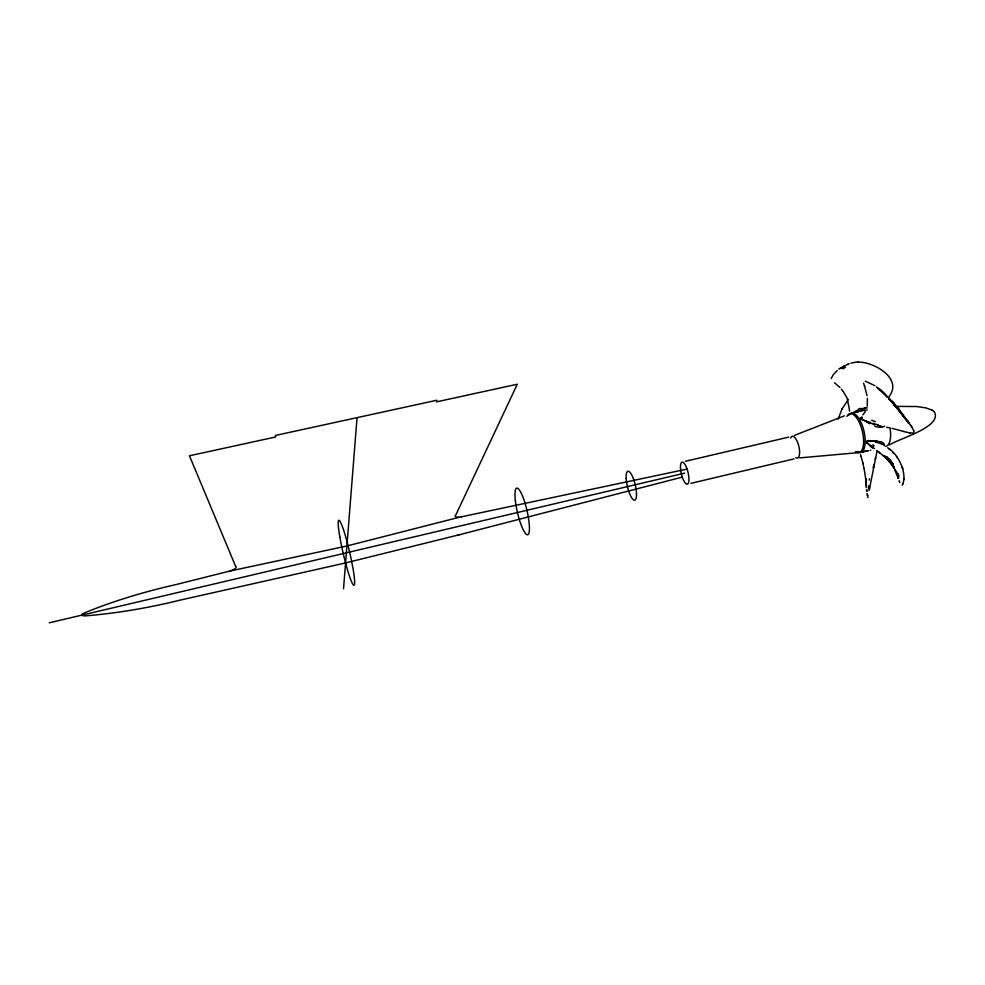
<?xml version="1.0" encoding="UTF-8"?>
<svg xmlns="http://www.w3.org/2000/svg" width="985" height="985" viewBox="0 0 985 985"><rect width="100%" height="100%" fill="white"/><g stroke="black" fill="none" stroke-linecap="round" stroke-linejoin="round"><path stroke-width="1.48" d="M903.208 482.761C906.483 472.849 898.899 454.417 887.62 447.744M866.308 478.808L866.111 483.093L865.716 479.239M903.861 478.501L903.774 479.596M343.531 588.747L357.038 417.652M868.327 488.067L868.573 485.679M869.176 490.271L876.921 451.709M888.926 396.721C904.095 377.711 870.777 359.919 855.583 362.295M869.41 488.289L869.275 489.25L869.583 487.07M869.275 480.126L869.472 478.796M867.896 495.024L867.748 495.664M913.809 432.366L913.772 430.888M874.052 464.415L873.301 467.826L873.633 466.324M875.197 459.33L875.591 457.606M831.229 378.56L833.285 374.669L837.312 370.483M867.231 406.276L867.391 398.371M838.1 419.154L841.904 409.169M903.048 483.327L902.74 484.201M868.216 497.216L867.773 497.474M902.654 484.398L902.174 485.149M873.042 446.537L873.005 447.116A6.23 1.047 37.4 0 1 872.304 446.796M841.916 409.144L848.344 399.405M865.298 411.287L864.645 412.481M872.833 446.968L872.378 447.719M864.51 412.69L862.86 414.907M857.282 411.668L858.341 410.831M839.602 368.649L848.504 363.921M855.928 411.25L857.529 410.203A6.181 5.75 -56.7 0 1 858.317 409.797L858.612 409.698M839.786 368.661L841.916 367.467M851.976 413.208L855.029 411.755M843.271 366.703L844.404 366.088M852.259 413.208L854.303 412.223M860.41 409.723L861.37 409.267M848.836 363.884L848.405 364.081M854.882 411.816L855.485 411.73M889.356 444.986C898.32 438.682 943.101 426.924 934.26 411.693M794.464 435.395L844.367 415.842M868.77 450.637L867.883 450.933M855.78 411.619L857.381 411.09M850.818 363.145L855.14 362.332M864.978 451.389L864.35 451.549M861.001 408.923L864.51 408.122M861.998 417.344L862.195 417.295A6.575 4.888 5.2 0 0 861.395 417.468M865.101 451.241L864.288 451.45M457.028 535.347L682.285 477.122M458.727 517.408L346.905 545.986L229.702 571.103M459.33 534.756L345.575 562.94L179.726 600.222A200.595 63.311 -12.7 0 1 85.892 615.822A6.39 1.81 -12.4 0 1 82.014 615.096A6.39 1.81 -12.4 0 1 84.587 612.855A169.309 45.15 -13.5 0 1 175.958 584.585L227.166 571.731A8.717 2.586 -13.7 0 0 235.575 566.203L189.465 455.784L275.578 436.995L275.517 435.432L436.86 400.242L436.552 401.855L517.285 384.236L455.993 514.638A8.311 2.462 -16.2 0 0 461.337 516.842M794.082 458.875L690.879 483.352M863.993 451.635L862.183 452.004M49.25 622.815L684.673 473.132M688.983 460.451L788.763 437.106M685.462 461.275L689.118 460.414M687.099 469.094L461.312 516.842M863.476 451.623L862.749 451.906M912.738 433.055L909.943 432.957M861.961 410.092L864.313 409.748M874.434 440.787L875.382 440.664M858.501 452.632L799.758 457.877M860.311 452.078L859.622 452.029M865.827 407.962L867.219 407.925M868.967 440.911L873.264 441.132M888.593 398.519L895.587 406.399L916.555 406.522L925.838 407.888L931.921 410.019M857.467 362.197L858.095 362.185M880.196 427.244L880.75 427.231A3.854 3.509 70.9 0 0 881.526 427.133L882.56 426.788A3.263 2.943 83.9 0 1 883.053 426.665A2.438 2.229 69 0 0 884.505 426.16M869.792 440.578L870.445 440.59M882.425 426.616L877.635 425.077M871.085 440.615L872.365 441.034M876.084 440.664L876.798 440.726M865.322 381.158L874.939 385.714M909.758 432.92L904.23 431.615M886.574 427.268L888.852 427.687M891.831 428.327L903.319 431.356M904.058 431.565L903.491 431.405M881.71 443.976L882.843 444.346M875.85 442.019L881.92 444.05M870.481 422.38L870.186 422.269A6.292 4.149 18.3 0 0 869.299 422.048L867.329 421.58A5.799 5.036 26.3 0 1 866.369 421.198L866.086 421.137M876.342 424.572L872.932 423.291M874.815 426.271L875.517 426.53A14.664 12.46 45.3 0 0 880.097 427.121M874.421 441.44L875.48 441.883A3.755 1.687 33.7 0 0 875.8 441.957M866.246 421.211L861.924 419.561A5.097 3.447 12.8 0 1 861.333 419.29M866.184 421.531L861.937 419.191M834.455 382.697L839.922 387.462M872.107 446.611L870.752 445.774M933.054 410.708L934.334 411.767M931.798 409.945L933.152 410.77M877.007 387.413L879.47 389.026A30.88 28.257 -2.9 0 1 881.046 390.195M884.616 455.698L892.853 464.009L887.017 456.634M866.849 421.912L868.573 423.242M860.681 418.785L860.742 418.834A3.718 2.327 14 0 1 860.434 418.477M870.001 445.257L867.44 443.004A5.467 4.162 -46.4 0 1 867.219 442.573M869.817 445.355L867.231 443.151A5.073 3.854 -45.7 0 1 866.923 442.757M876.712 450.416L888.704 460.204L884.001 456.03L889.295 460.968L891.893 464.206L886.094 457.779L894.146 467.863L891.043 462.371L892.176 464.366M878.448 451.77L879.79 452.817M881.021 390.22L882.326 391.328A49.496 47.736 -37.4 0 1 885.527 394.345M883.102 455.341L887.473 459.059L884.358 456.375M877.413 388.09L885.798 395.699M883.459 443.287L881.957 442.142A13.433 6.71 -12.9 0 0 881.39 441.969M888.987 448.901L890.046 449.825M860.287 418.477L860.447 417.825A6.944 5.233 5.8 0 1 861.37 417.431M886.845 396.746L886.081 395.982M892.656 452.275L893.703 453.371M888.802 397.644L901.053 412.001L911.507 426.468M889.307 399.294L890.883 401.006M889.172 399.147L890.686 400.784M891.068 401.215L892.201 402.483M894.799 469.365L896.202 471.31A30.51 19.454 -9.6 0 1 896.842 472.492L897.335 473.526M892.816 403.173L894.675 405.278L893.9 404.416M891.868 400.981L894.294 403.739L893.223 402.52M892.853 402.089L895.303 404.921M895.685 406.497L894.134 404.65L904.095 417.16M895.574 406.386L896.448 407.421M895.34 406.066L895.993 406.842L895.353 406.091M841.362 389.149L842.544 390.577M870.174 445.7L870.925 446.734A5.787 3.263 -38.6 0 0 871.319 447.141M842.926 391.033L847.088 398.063L849.439 409.6M898.911 409.317L897.372 407.408L899.97 410.622M898.542 409.994L902.716 415.325L900.893 412.974M886.599 395.675L887.14 396.364A3.915 3.337 22.1 0 1 887.436 396.844L887.534 397.066M903.011 415.707L904.452 417.615M903.504 416.384L902.642 415.227L903.873 416.84M896.485 456.658L897.212 457.631M903.787 416.729L907.961 422.343M891.203 461.731L890.649 461.005M904.735 417.985L907.739 422.036M908.219 422.688L908.896 423.599M908.589 423.193L908.108 422.54M891.511 462.162L893.198 464.575M891.868 462.654L892.939 464.144L892.028 462.864M890.92 462.913L893.063 466.004L892.078 464.514M909.377 423.144L907.382 420.287M911.359 426.222L911.79 426.936M891.782 463.627L891.265 462.753L892.878 465.536M911.864 427.059L913.76 430.851M894.097 467.764L893.149 466.139L893.383 466.779M893.038 465.794L893.912 467.456L892.262 464.464L893.518 466.705M894.146 467.863L892.816 465.437L894.429 468.441L893.74 467.087M866.591 442.13L866.615 442.191A3.694 2.82 -51.6 0 1 866.492 441.748L866.948 440.972A6.895 5.344 -32.9 0 1 867.957 440.751M893.309 466.619L893.924 467.937M899.81 482.478L899.416 481.554M895.119 470.658L897.754 477.183M867.206 490.518L867.022 490.099A3.706 1.761 4.2 0 0 866.825 489.84M867.465 495.96L867.477 495.997A10.146 3.657 -13.9 0 1 867.428 495.75L867.342 495.467M867.071 395.761L864.461 385.825L864.707 386.415M864.461 385.825L863.586 383.239M899.367 481.419L899.096 480.754M898.111 478.156L897.778 477.257M902.334 467.173L902.851 468.848M884.087 444.235L884.234 444.851M861.161 456.597L862.552 461.83M861.124 456.461L860.484 454.356M898.283 476.223L898.394 476.678A22.384 13.618 -13.3 0 1 898.468 477.282L898.579 477.836M863.451 465.708L862.688 462.408L862.946 463.541M863.697 466.767L864.091 468.54M864.128 468.651L865.655 478.661M867.219 494.753L867.022 493.448M866.677 491.355L866.492 490.05A11.857 5.873 -9.3 0 1 866.48 489.865M866.221 487.513L866.111 484.989L866.332 485.95M849.526 411.164L849.452 409.809M850.301 414.156A5.257 2.192 -17.8 0 1 850.868 413.749M856.285 411.065A5.873 1.096 -9.3 0 1 857.209 410.77M858.748 411.201A22.286 9.394 -3.5 0 1 862.232 410.511M867.243 410.019A12.411 0.8 -6.6 0 1 860.114 410.745M858.12 412.296A9 2.118 -21.7 0 1 857.492 412.481M889.947 427.662A20.045 8.397 76.4 0 1 885.552 446.39M848.627 415.485A20.119 8.126 76.5 0 1 863.919 430.839A20.119 8.126 76.5 0 1 857.332 451.549M866.443 451.019A4.826 0.813 -7.1 0 1 867.329 450.822M865.68 451.019A24.723 10.897 10.1 0 1 865.286 451.13M863.463 451.918A20.673 7.277 5 0 1 862.872 452.041M862.392 451.795A6.464 1.391 -1.2 0 1 861.321 451.943M861.456 452.004A6.809 1.576 -0.7 0 1 860.447 452.103M884.308 445.54A3.977 1.33 -19.4 0 1 884.185 445.811M883.077 443.422A8.988 3.989 -6.3 0 1 883.927 444.26M876.416 441.255A16.745 8.803 -16.7 0 1 881.156 442.166M875.357 440.787A4.814 3.349 -32.5 0 1 876.034 440.775M874.434 440.861A4.851 3.915 -44.3 0 1 873.338 440.898M872.562 440.677A25.081 15.07 -19.6 0 1 873.042 440.726M870.297 440.911A22.667 14.578 -22.1 0 1 870.937 440.935M869.066 440.787A21.079 14.393 -24.8 0 1 869.718 440.787M867.957 440.689A6.526 5.122 -33.7 0 1 869.139 440.566M874.631 448.495A24.046 14.418 -68.3 0 1 871.553 447.03M869.718 445.417A4.876 2.807 -12.7 0 1 870.1 445.737M866.862 442.819A8.569 6.292 -59.7 0 1 866.603 442.376M874.729 424.843A24.059 11.13 29.3 0 1 870.063 422.713M869.459 423.685A5.775 4.519 31.8 0 1 868.832 423.291M866.221 421.457A4.888 4.568 9.7 0 1 866.886 421.863M861.186 419.376A8.619 4.839 17.9 0 1 860.656 419.019M870.752 450.083A13.962 8.816 69.8 0 1 870.408 450.17M865.963 451.376A3.891 1.773 -42.1 0 1 866.468 451.278M860.311 451.586A7.794 0.911 -4.1 0 1 859.696 451.647M867.539 490.567A21.374 9.074 15.6 0 1 867.613 490.789M884.038 444.715A8.988 1.514 -4 0 1 883.853 444.863M873.646 440.935A3.952 2.98 44.4 0 1 874.458 441.181M867.477 440.8A7.868 6.612 -39.2 0 1 868.561 440.615M867.403 442.388A8.816 6.23 -66 0 1 867.256 442.031M871.245 445.897A5.811 0.763 27.9 0 1 870.617 445.491M874.2 445.749A25.672 11.746 57.9 0 1 872.71 444.826M894.86 469.759A10.515 6.92 -50.2 0 1 894.725 469.328M898.221 478.353A12.337 6.784 -42.1 0 1 898.135 478.144M898.591 477.836A3.878 2.265 -27.1 0 1 898.566 478.217M898.135 473.514A49.115 28.356 9.2 0 1 898.874 476.248M861.284 418.009A7.954 5.356 1.3 0 1 862.22 417.738M862.035 418.514A8.877 4.433 20.6 0 1 861.678 418.293M862.035 419.019A5.491 3.669 12.7 0 1 861.592 418.76M871.639 420.25A25.918 6.846 19.5 0 1 875.357 421.691M876.625 424.375A12.005 3.94 15.2 0 1 877.918 424.892M877.019 387.474A10.54 6.76 22.6 0 1 876.576 387.093M887.177 396.98A12.399 9.111 31.9 0 1 886.894 396.709M885.835 395.022A22.643 20.71 5.2 0 1 886.475 395.761M857.11 411.656A3.903 3.681 -39.1 0 1 856.457 412.161M850.215 414.069A5.418 1.982 -20.7 0 1 850.597 413.762M855.928 411.373A5.701 4.285 -48 0 1 855.042 411.865M858.354 409.181A25.844 24.305 23.2 0 1 860.779 408.319M864.498 408.061A11.882 11.524 18.7 0 1 865.815 407.888M838.863 368.895A10.121 3.805 -13 0 1 839.208 368.624M848.319 363.921A11.98 2.709 -9.7 0 1 848.59 363.81M842.581 367.491A21.793 0.726 -27.3 0 1 843.037 367.27M842.741 368.858A48.524 12.152 -41 0 1 845.438 367.356M842.581 367.011A29.735 1.096 -30.8 0 1 843.973 366.248M790.672 438.005A11.204 4.112 76.5 0 1 798.712 445.7A11.204 4.112 76.5 0 1 795.745 457.619M846.891 416.47A19.971 8.04 76.5 0 1 862.281 431.024A19.971 8.04 76.5 0 1 855.522 451.573M866.111 484.041C866.221 486.122 866.111 481.739 866.111 484.004M888.716 460.401L887.042 458.653L891.733 463.972L888.716 460.401M891.536 462.285L890.317 460.857L891.585 462.359M892.767 463.849L891.647 462.433L892.804 463.923M889.406 459.367L890.489 460.783L889.406 459.367M866.788 492.044L866.788 492.044M515.364 500.725A23.936 4.876 76.8 0 0 527.701 534.72A23.936 4.876 76.8 0 0 523.577 498.792A23.936 4.876 76.8 0 0 515.364 500.725M626.189 478.414A14.861 4.002 76.7 0 0 634.488 500.195A14.861 4.002 76.7 0 0 633.306 478.488A14.861 4.002 76.7 0 0 626.189 478.414M680.475 467.653A11.352 3.423 76.6 0 0 687.111 484.201A11.352 3.423 76.6 0 0 686.52 467.53A11.352 3.423 76.6 0 0 680.475 467.653M339.862 537.071A33.355 3.275 76.9 0 0 353.984 585.312A33.355 3.275 76.9 0 0 345.464 536.086A33.355 3.275 76.9 0 0 339.862 537.071"/></g></svg>
